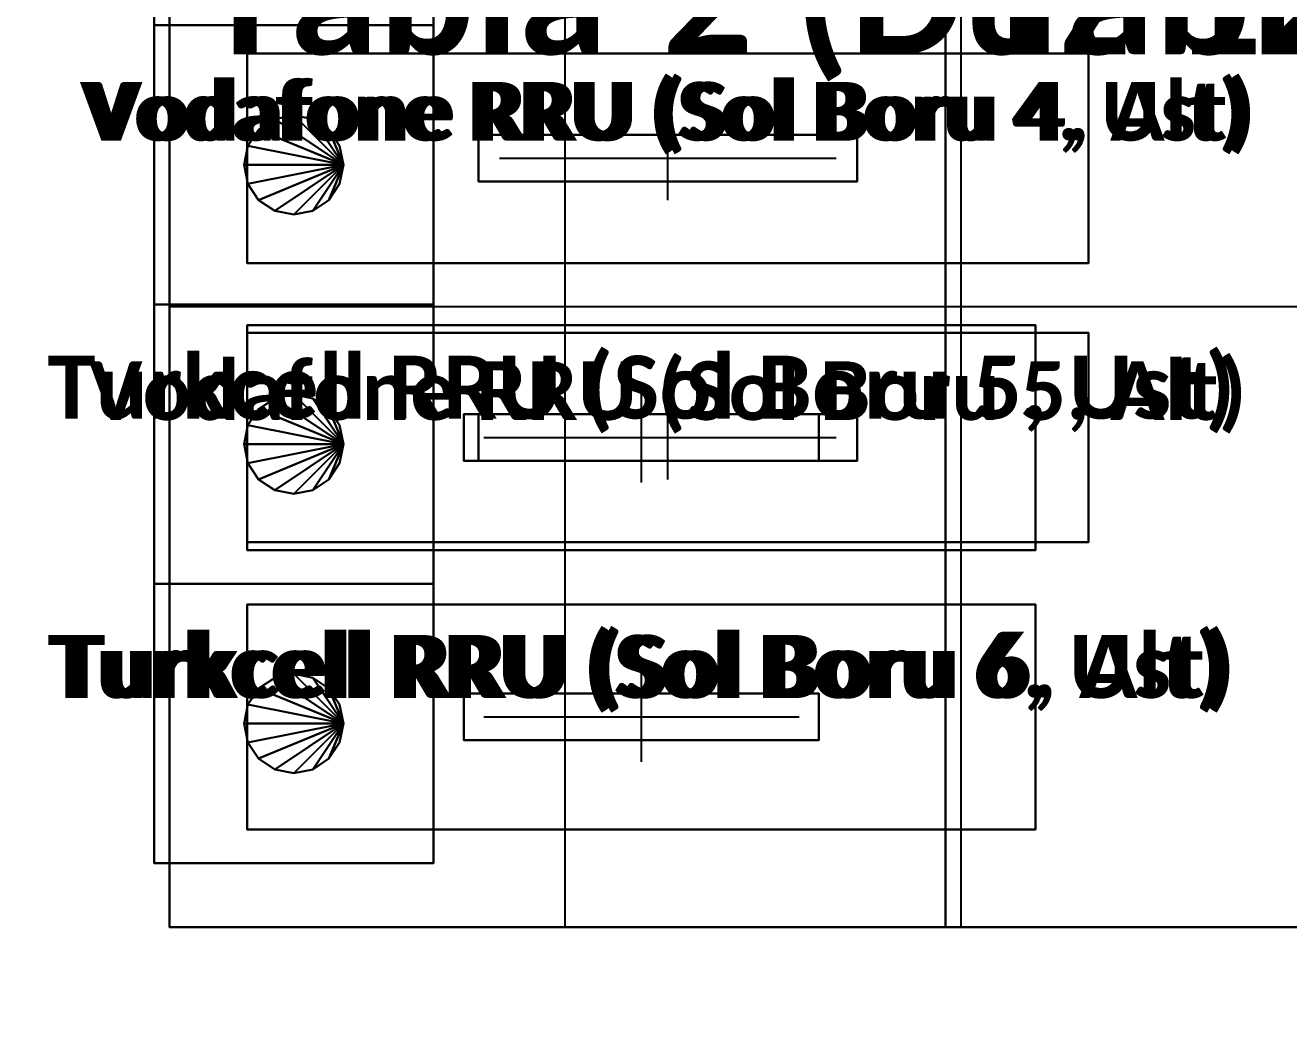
# Model space of a CAD drawing. Header units: millimetres. Extents: x -15000 to 15000, y -45082 to 2000.
# Drawn here: x -2373 to -1559, y 518 to 1160 of the extents above; entities that cross this region are included whole.
import ezdxf
from ezdxf.enums import TextEntityAlignment as Align

# ---------------------------------------------------------------- set-up
doc = ezdxf.new("R2010")
doc.units = ezdxf.units.MM
for name, color, linetype in [('BLOK_OZEL_PLATFORM', 140, 'CONTINUOUS'), ('EKP_TURKCELL_RRU', 5, 'CONTINUOUS'), ('EKP_VODAFONE_RRU', 1, 'CONTINUOUS'), ('MONTAJ_BORULARI', 2, 'CONTINUOUS'), ('ZEMIN_PLATFORM', 8, 'CONTINUOUS')]:
    doc.layers.add(name, color=color, linetype=linetype)
doc.styles.get("Standard").update_dxf_attribs({"font": 'calibrib.ttf'})

msp = doc.modelspace()

# ---------------------------------------------------------------- linework, layer by layer
at = {"layer": 'BLOK_OZEL_PLATFORM'}
for p, q in [((-2280.52, 1778.79, -29), (-2280.52, 578.79, -29)), ((-2280.52, 1778.79, 11), (-2280.52, 578.79, 11)), ((-2025.52, 578.79, 11), (-2025.52, 1778.79, 11)), ((-1780.52, 1778.79, -29), (-1780.52, 578.79, -29)), ((-1780.52, 1778.79, 11), (-1780.52, 578.79, 11)), ((-1770.52, 578.79, 11), (-1770.52, 1778.79, 11)), ((-2280.52, 978.79, 11), (-1260.52, 978.79, 11)), ((-1780.52, 978.79, 11), (-760.52, 978.79, 11)), ((-2280.52, 578.79, -29), (-1260.52, 578.79, -29)), ((-2280.52, 578.79, 11), (-1260.52, 578.79, 11)), ((-2280.52, 578.79, -29), (-2280.52, 578.79, 11)), ((-1780.52, 578.79, -29), (-760.52, 578.79, -29)), ((-1780.52, 578.79, 11), (-760.52, 578.79, 11)), ((-1780.52, 578.79, -29), (-1780.52, 578.79, 11))]:
    msp.add_line(p, q, dxfattribs=at)
for points in [[(-2280.52, 578.79, -29), (-1260.52, 578.79, -29), (-1260.52, 1778.79, -29), (-2280.52, 1778.79, -29)], [(-2280.52, 578.79, 11), (-1260.52, 578.79, 11), (-1260.52, 1778.79, 11), (-2280.52, 1778.79, 11)], [(-2280.52, 578.79, -29), (-2280.52, 1778.79, -29), (-2280.52, 1778.79, 11), (-2280.52, 578.79, 11)], [(-1780.52, 578.79, -29), (-760.52, 578.79, -29), (-760.52, 1778.79, -29), (-1780.52, 1778.79, -29)], [(-1780.52, 578.79, 11), (-760.52, 578.79, 11), (-760.52, 1778.79, 11), (-1780.52, 1778.79, 11)], [(-1780.52, 578.79, -29), (-1780.52, 1778.79, -29), (-1780.52, 1778.79, 11), (-1780.52, 578.79, 11)], [(-2280.52, 578.79, -29), (-1260.52, 578.79, -29), (-1260.52, 578.79, 11), (-2280.52, 578.79, 11)], [(-1780.52, 578.79, -29), (-760.52, 578.79, -29), (-760.52, 578.79, 11), (-1780.52, 578.79, 11)]]:
    msp.add_3dface(points, dxfattribs=at)
at = {"layer": 'EKP_TURKCELL_RRU'}
for p, q in [((-1722.52, 966.79, 1113.5), (-2230.52, 966.79, 1113.5)), ((-2230.52, 966.79, 1113.5), (-2230.52, 821.79, 1113.5)), ((-1722.52, 966.79, 1676.5), (-2230.52, 966.79, 1676.5)), ((-2230.52, 966.79, 1676.5), (-2230.52, 821.79, 1676.5)), ((-2230.52, 966.79, 1113.5), (-2230.52, 966.79, 1676.5)), ((-1722.52, 821.79, 1113.5), (-1722.52, 966.79, 1113.5)), ((-1722.52, 821.79, 1676.5), (-1722.52, 966.79, 1676.5)), ((-1722.52, 966.79, 1113.5), (-1722.52, 966.79, 1676.5)), ((-1976.52, 865.29, 1676.5), (-1976.52, 923.29, 1676.5)), ((-1862.22, 909.29, 1676.5), (-2090.82, 909.29, 1676.5)), ((-2090.82, 909.29, 1676.5), (-2090.82, 879.29, 1676.5)), ((-1862.22, 909.29, 1706.5), (-2090.82, 909.29, 1706.5)), ((-2090.82, 909.29, 1706.5), (-2090.82, 879.29, 1706.5)), ((-2090.82, 909.29, 1676.5), (-2090.82, 909.29, 1706.5)), ((-1862.22, 879.29, 1676.5), (-1862.22, 909.29, 1676.5)), ((-1862.22, 879.29, 1706.5), (-1862.22, 909.29, 1706.5)), ((-1862.22, 909.29, 1676.5), (-1862.22, 909.29, 1706.5)), ((-2078.12, 894.29, 1676.5), (-1874.92, 894.29, 1676.5)), ((-2090.82, 879.29, 1676.5), (-1862.22, 879.29, 1676.5)), ((-2090.82, 879.29, 1706.5), (-1862.22, 879.29, 1706.5)), ((-2090.82, 879.29, 1676.5), (-2090.82, 879.29, 1706.5)), ((-1862.22, 879.29, 1676.5), (-1862.22, 879.29, 1706.5)), ((-2230.52, 821.79, 1113.5), (-1722.52, 821.79, 1113.5)), ((-2230.52, 821.79, 1676.5), (-1722.52, 821.79, 1676.5)), ((-2230.52, 821.79, 1113.5), (-2230.52, 821.79, 1676.5)), ((-1722.52, 821.79, 1113.5), (-1722.52, 821.79, 1676.5)), ((-1722.52, 786.79, 333.5), (-2230.52, 786.79, 333.5)), ((-2230.52, 786.79, 333.5), (-2230.52, 641.79, 333.5)), ((-1722.52, 786.79, 896.5), (-2230.52, 786.79, 896.5)), ((-2230.52, 786.79, 896.5), (-2230.52, 641.79, 896.5)), ((-2230.52, 786.79, 333.5), (-2230.52, 786.79, 896.5)), ((-1722.52, 786.79, 1113.5), (-2230.52, 786.79, 1113.5)), ((-2230.52, 786.79, 1113.5), (-2230.52, 641.79, 1113.5)), ((-1722.52, 786.79, 1676.5), (-2230.52, 786.79, 1676.5)), ((-2230.52, 786.79, 1676.5), (-2230.52, 641.79, 1676.5)), ((-2230.52, 786.79, 1113.5), (-2230.52, 786.79, 1676.5)), ((-1722.52, 641.79, 333.5), (-1722.52, 786.79, 333.5)), ((-1722.52, 641.79, 896.5), (-1722.52, 786.79, 896.5)), ((-1722.52, 786.79, 333.5), (-1722.52, 786.79, 896.5)), ((-1722.52, 641.79, 1113.5), (-1722.52, 786.79, 1113.5)), ((-1722.52, 641.79, 1676.5), (-1722.52, 786.79, 1676.5)), ((-1722.52, 786.79, 1113.5), (-1722.52, 786.79, 1676.5)), ((-1976.52, 685.29, 896.5), (-1976.52, 743.29, 896.5)), ((-1976.52, 685.29, 1676.5), (-1976.52, 743.29, 1676.5)), ((-1862.22, 729.29, 896.5), (-2090.82, 729.29, 896.5)), ((-2090.82, 729.29, 896.5), (-2090.82, 699.29, 896.5)), ((-1862.22, 729.29, 926.5), (-2090.82, 729.29, 926.5)), ((-2090.82, 729.29, 926.5), (-2090.82, 699.29, 926.5)), ((-2090.82, 729.29, 896.5), (-2090.82, 729.29, 926.5)), ((-1862.22, 729.29, 1676.5), (-2090.82, 729.29, 1676.5)), ((-2090.82, 729.29, 1676.5), (-2090.82, 699.29, 1676.5)), ((-1862.22, 729.29, 1706.5), (-2090.82, 729.29, 1706.5)), ((-2090.82, 729.29, 1706.5), (-2090.82, 699.29, 1706.5)), ((-2090.82, 729.29, 1676.5), (-2090.82, 729.29, 1706.5)), ((-1862.22, 699.29, 896.5), (-1862.22, 729.29, 896.5)), ((-1862.22, 699.29, 926.5), (-1862.22, 729.29, 926.5)), ((-1862.22, 729.29, 896.5), (-1862.22, 729.29, 926.5)), ((-1862.22, 699.29, 1676.5), (-1862.22, 729.29, 1676.5)), ((-1862.22, 699.29, 1706.5), (-1862.22, 729.29, 1706.5)), ((-1862.22, 729.29, 1676.5), (-1862.22, 729.29, 1706.5)), ((-2078.12, 714.29, 896.5), (-1874.92, 714.29, 896.5)), ((-2078.12, 714.29, 1676.5), (-1874.92, 714.29, 1676.5)), ((-2090.82, 699.29, 896.5), (-1862.22, 699.29, 896.5)), ((-2090.82, 699.29, 926.5), (-1862.22, 699.29, 926.5)), ((-2090.82, 699.29, 896.5), (-2090.82, 699.29, 926.5)), ((-2090.82, 699.29, 1676.5), (-1862.22, 699.29, 1676.5)), ((-2090.82, 699.29, 1706.5), (-1862.22, 699.29, 1706.5)), ((-2090.82, 699.29, 1676.5), (-2090.82, 699.29, 1706.5)), ((-1862.22, 699.29, 896.5), (-1862.22, 699.29, 926.5)), ((-1862.22, 699.29, 1676.5), (-1862.22, 699.29, 1706.5)), ((-2230.52, 641.79, 333.5), (-1722.52, 641.79, 333.5)), ((-2230.52, 641.79, 896.5), (-1722.52, 641.79, 896.5)), ((-2230.52, 641.79, 333.5), (-2230.52, 641.79, 896.5)), ((-2230.52, 641.79, 1113.5), (-1722.52, 641.79, 1113.5)), ((-2230.52, 641.79, 1676.5), (-1722.52, 641.79, 1676.5)), ((-2230.52, 641.79, 1113.5), (-2230.52, 641.79, 1676.5)), ((-1722.52, 641.79, 333.5), (-1722.52, 641.79, 896.5)), ((-1722.52, 641.79, 1113.5), (-1722.52, 641.79, 1676.5))]:
    msp.add_line(p, q, dxfattribs=at)
for points in [[(-2230.52, 821.79, 1113.5), (-1722.52, 821.79, 1113.5), (-1722.52, 966.79, 1113.5), (-2230.52, 966.79, 1113.5)], [(-2230.52, 821.79, 1676.5), (-1722.52, 821.79, 1676.5), (-1722.52, 966.79, 1676.5), (-2230.52, 966.79, 1676.5)], [(-2230.52, 966.79, 1113.5), (-1722.52, 966.79, 1113.5), (-1722.52, 966.79, 1676.5), (-2230.52, 966.79, 1676.5)], [(-2230.52, 821.79, 1113.5), (-2230.52, 966.79, 1113.5), (-2230.52, 966.79, 1676.5), (-2230.52, 821.79, 1676.5)], [(-1722.52, 821.79, 1113.5), (-1722.52, 966.79, 1113.5), (-1722.52, 966.79, 1676.5), (-1722.52, 821.79, 1676.5)], [(-2090.82, 879.29, 1676.5), (-1862.22, 879.29, 1676.5), (-1862.22, 909.29, 1676.5), (-2090.82, 909.29, 1676.5)], [(-2090.82, 879.29, 1706.5), (-1862.22, 879.29, 1706.5), (-1862.22, 909.29, 1706.5), (-2090.82, 909.29, 1706.5)], [(-2090.82, 909.29, 1676.5), (-1862.22, 909.29, 1676.5), (-1862.22, 909.29, 1706.5), (-2090.82, 909.29, 1706.5)], [(-2090.82, 879.29, 1676.5), (-2090.82, 909.29, 1676.5), (-2090.82, 909.29, 1706.5), (-2090.82, 879.29, 1706.5)], [(-1862.22, 879.29, 1676.5), (-1862.22, 909.29, 1676.5), (-1862.22, 909.29, 1706.5), (-1862.22, 879.29, 1706.5)], [(-2090.82, 879.29, 1676.5), (-1862.22, 879.29, 1676.5), (-1862.22, 879.29, 1706.5), (-2090.82, 879.29, 1706.5)], [(-2230.52, 821.79, 1113.5), (-1722.52, 821.79, 1113.5), (-1722.52, 821.79, 1676.5), (-2230.52, 821.79, 1676.5)], [(-2230.52, 641.79, 333.5), (-1722.52, 641.79, 333.5), (-1722.52, 786.79, 333.5), (-2230.52, 786.79, 333.5)], [(-2230.52, 641.79, 896.5), (-1722.52, 641.79, 896.5), (-1722.52, 786.79, 896.5), (-2230.52, 786.79, 896.5)], [(-2230.52, 786.79, 333.5), (-1722.52, 786.79, 333.5), (-1722.52, 786.79, 896.5), (-2230.52, 786.79, 896.5)], [(-2230.52, 641.79, 333.5), (-2230.52, 786.79, 333.5), (-2230.52, 786.79, 896.5), (-2230.52, 641.79, 896.5)], [(-2230.52, 641.79, 1113.5), (-1722.52, 641.79, 1113.5), (-1722.52, 786.79, 1113.5), (-2230.52, 786.79, 1113.5)], [(-2230.52, 641.79, 1676.5), (-1722.52, 641.79, 1676.5), (-1722.52, 786.79, 1676.5), (-2230.52, 786.79, 1676.5)], [(-2230.52, 786.79, 1113.5), (-1722.52, 786.79, 1113.5), (-1722.52, 786.79, 1676.5), (-2230.52, 786.79, 1676.5)], [(-2230.52, 641.79, 1113.5), (-2230.52, 786.79, 1113.5), (-2230.52, 786.79, 1676.5), (-2230.52, 641.79, 1676.5)], [(-1722.52, 641.79, 333.5), (-1722.52, 786.79, 333.5), (-1722.52, 786.79, 896.5), (-1722.52, 641.79, 896.5)], [(-1722.52, 641.79, 1113.5), (-1722.52, 786.79, 1113.5), (-1722.52, 786.79, 1676.5), (-1722.52, 641.79, 1676.5)], [(-2090.82, 699.29, 896.5), (-1862.22, 699.29, 896.5), (-1862.22, 729.29, 896.5), (-2090.82, 729.29, 896.5)], [(-2090.82, 699.29, 926.5), (-1862.22, 699.29, 926.5), (-1862.22, 729.29, 926.5), (-2090.82, 729.29, 926.5)], [(-2090.82, 729.29, 896.5), (-1862.22, 729.29, 896.5), (-1862.22, 729.29, 926.5), (-2090.82, 729.29, 926.5)], [(-2090.82, 699.29, 896.5), (-2090.82, 729.29, 896.5), (-2090.82, 729.29, 926.5), (-2090.82, 699.29, 926.5)], [(-2090.82, 699.29, 1676.5), (-1862.22, 699.29, 1676.5), (-1862.22, 729.29, 1676.5), (-2090.82, 729.29, 1676.5)], [(-2090.82, 699.29, 1706.5), (-1862.22, 699.29, 1706.5), (-1862.22, 729.29, 1706.5), (-2090.82, 729.29, 1706.5)], [(-2090.82, 729.29, 1676.5), (-1862.22, 729.29, 1676.5), (-1862.22, 729.29, 1706.5), (-2090.82, 729.29, 1706.5)], [(-2090.82, 699.29, 1676.5), (-2090.82, 729.29, 1676.5), (-2090.82, 729.29, 1706.5), (-2090.82, 699.29, 1706.5)], [(-1862.22, 699.29, 896.5), (-1862.22, 729.29, 896.5), (-1862.22, 729.29, 926.5), (-1862.22, 699.29, 926.5)], [(-1862.22, 699.29, 1676.5), (-1862.22, 729.29, 1676.5), (-1862.22, 729.29, 1706.5), (-1862.22, 699.29, 1706.5)], [(-2090.82, 699.29, 896.5), (-1862.22, 699.29, 896.5), (-1862.22, 699.29, 926.5), (-2090.82, 699.29, 926.5)], [(-2090.82, 699.29, 1676.5), (-1862.22, 699.29, 1676.5), (-1862.22, 699.29, 1706.5), (-2090.82, 699.29, 1706.5)], [(-2230.52, 641.79, 333.5), (-1722.52, 641.79, 333.5), (-1722.52, 641.79, 896.5), (-2230.52, 641.79, 896.5)], [(-2230.52, 641.79, 1113.5), (-1722.52, 641.79, 1113.5), (-1722.52, 641.79, 1676.5), (-2230.52, 641.79, 1676.5)]]:
    msp.add_3dface(points, dxfattribs=at)
at = {"layer": 'EKP_VODAFONE_RRU'}
for p, q in [((-1688.52, 1141.79, 360), (-2230.52, 1141.79, 360)), ((-2230.52, 1141.79, 360), (-2230.52, 1006.79, 360)), ((-1688.52, 1141.79, 870), (-2230.52, 1141.79, 870)), ((-2230.52, 1141.79, 870), (-2230.52, 1006.79, 870)), ((-2230.52, 1141.79, 360), (-2230.52, 1141.79, 870)), ((-1688.52, 1141.79, 1140), (-2230.52, 1141.79, 1140)), ((-2230.52, 1141.79, 1140), (-2230.52, 1006.79, 1140)), ((-1688.52, 1141.79, 1650), (-2230.52, 1141.79, 1650)), ((-2230.52, 1141.79, 1650), (-2230.52, 1006.79, 1650)), ((-2230.52, 1141.79, 1140), (-2230.52, 1141.79, 1650)), ((-1688.52, 1006.79, 360), (-1688.52, 1141.79, 360)), ((-1688.52, 1006.79, 870), (-1688.52, 1141.79, 870)), ((-1688.52, 1141.79, 360), (-1688.52, 1141.79, 870)), ((-1688.52, 1006.79, 1140), (-1688.52, 1141.79, 1140)), ((-1688.52, 1006.79, 1650), (-1688.52, 1141.79, 1650)), ((-1688.52, 1141.79, 1140), (-1688.52, 1141.79, 1650)), ((-1959.52, 1047.29, 870), (-1959.52, 1101.29, 870)), ((-1959.52, 1047.29, 1650), (-1959.52, 1101.29, 1650)), ((-1837.57, 1089.29, 870), (-2081.47, 1089.29, 870)), ((-2081.47, 1089.29, 870), (-2081.47, 1059.29, 870)), ((-1837.57, 1089.29, 900), (-2081.47, 1089.29, 900)), ((-2081.47, 1089.29, 900), (-2081.47, 1059.29, 900)), ((-2081.47, 1089.29, 870), (-2081.47, 1089.29, 900)), ((-1837.57, 1089.29, 1650), (-2081.47, 1089.29, 1650)), ((-2081.47, 1089.29, 1650), (-2081.47, 1059.29, 1650)), ((-1837.57, 1089.29, 1680), (-2081.47, 1089.29, 1680)), ((-2081.47, 1089.29, 1680), (-2081.47, 1059.29, 1680)), ((-2081.47, 1089.29, 1650), (-2081.47, 1089.29, 1680)), ((-1837.57, 1059.29, 870), (-1837.57, 1089.29, 870)), ((-1837.57, 1059.29, 900), (-1837.57, 1089.29, 900)), ((-1837.57, 1089.29, 870), (-1837.57, 1089.29, 900)), ((-1837.57, 1059.29, 1650), (-1837.57, 1089.29, 1650)), ((-1837.57, 1059.29, 1680), (-1837.57, 1089.29, 1680)), ((-1837.57, 1089.29, 1650), (-1837.57, 1089.29, 1680)), ((-2067.92, 1074.29, 870), (-1851.12, 1074.29, 870)), ((-2067.92, 1074.29, 1650), (-1851.12, 1074.29, 1650)), ((-2081.47, 1059.29, 870), (-1837.57, 1059.29, 870)), ((-2081.47, 1059.29, 900), (-1837.57, 1059.29, 900)), ((-2081.47, 1059.29, 870), (-2081.47, 1059.29, 900)), ((-2081.47, 1059.29, 1650), (-1837.57, 1059.29, 1650)), ((-2081.47, 1059.29, 1680), (-1837.57, 1059.29, 1680)), ((-2081.47, 1059.29, 1650), (-2081.47, 1059.29, 1680)), ((-1837.57, 1059.29, 870), (-1837.57, 1059.29, 900)), ((-1837.57, 1059.29, 1650), (-1837.57, 1059.29, 1680)), ((-2230.52, 1006.79, 360), (-1688.52, 1006.79, 360)), ((-2230.52, 1006.79, 870), (-1688.52, 1006.79, 870)), ((-2230.52, 1006.79, 360), (-2230.52, 1006.79, 870)), ((-2230.52, 1006.79, 1140), (-1688.52, 1006.79, 1140)), ((-2230.52, 1006.79, 1650), (-1688.52, 1006.79, 1650)), ((-2230.52, 1006.79, 1140), (-2230.52, 1006.79, 1650)), ((-1688.52, 1006.79, 360), (-1688.52, 1006.79, 870)), ((-1688.52, 1006.79, 1140), (-1688.52, 1006.79, 1650)), ((-1688.52, 961.79, 360), (-2230.52, 961.79, 360)), ((-2230.52, 961.79, 360), (-2230.52, 826.79, 360)), ((-1688.52, 961.79, 870), (-2230.52, 961.79, 870)), ((-2230.52, 961.79, 870), (-2230.52, 826.79, 870)), ((-2230.52, 961.79, 360), (-2230.52, 961.79, 870)), ((-1688.52, 826.79, 360), (-1688.52, 961.79, 360)), ((-1688.52, 826.79, 870), (-1688.52, 961.79, 870)), ((-1688.52, 961.79, 360), (-1688.52, 961.79, 870)), ((-1959.52, 867.29, 870), (-1959.52, 921.29, 870)), ((-1837.57, 909.29, 870), (-2081.47, 909.29, 870)), ((-2081.47, 909.29, 870), (-2081.47, 879.29, 870)), ((-1837.57, 909.29, 900), (-2081.47, 909.29, 900)), ((-2081.47, 909.29, 900), (-2081.47, 879.29, 900)), ((-2081.47, 909.29, 870), (-2081.47, 909.29, 900)), ((-1837.57, 879.29, 870), (-1837.57, 909.29, 870)), ((-1837.57, 879.29, 900), (-1837.57, 909.29, 900)), ((-1837.57, 909.29, 870), (-1837.57, 909.29, 900)), ((-2067.92, 894.29, 870), (-1851.12, 894.29, 870)), ((-2081.47, 879.29, 870), (-1837.57, 879.29, 870)), ((-2081.47, 879.29, 900), (-1837.57, 879.29, 900)), ((-2081.47, 879.29, 870), (-2081.47, 879.29, 900)), ((-1837.57, 879.29, 870), (-1837.57, 879.29, 900)), ((-2230.52, 826.79, 360), (-1688.52, 826.79, 360)), ((-2230.52, 826.79, 870), (-1688.52, 826.79, 870)), ((-2230.52, 826.79, 360), (-2230.52, 826.79, 870)), ((-1688.52, 826.79, 360), (-1688.52, 826.79, 870))]:
    msp.add_line(p, q, dxfattribs=at)
for points in [[(-2230.52, 1006.79, 360), (-1688.52, 1006.79, 360), (-1688.52, 1141.79, 360), (-2230.52, 1141.79, 360)], [(-2230.52, 1006.79, 870), (-1688.52, 1006.79, 870), (-1688.52, 1141.79, 870), (-2230.52, 1141.79, 870)], [(-2230.52, 1141.79, 360), (-1688.52, 1141.79, 360), (-1688.52, 1141.79, 870), (-2230.52, 1141.79, 870)], [(-2230.52, 1006.79, 360), (-2230.52, 1141.79, 360), (-2230.52, 1141.79, 870), (-2230.52, 1006.79, 870)], [(-2230.52, 1006.79, 1140), (-1688.52, 1006.79, 1140), (-1688.52, 1141.79, 1140), (-2230.52, 1141.79, 1140)], [(-2230.52, 1006.79, 1650), (-1688.52, 1006.79, 1650), (-1688.52, 1141.79, 1650), (-2230.52, 1141.79, 1650)], [(-2230.52, 1141.79, 1140), (-1688.52, 1141.79, 1140), (-1688.52, 1141.79, 1650), (-2230.52, 1141.79, 1650)], [(-2230.52, 1006.79, 1140), (-2230.52, 1141.79, 1140), (-2230.52, 1141.79, 1650), (-2230.52, 1006.79, 1650)], [(-1688.52, 1006.79, 360), (-1688.52, 1141.79, 360), (-1688.52, 1141.79, 870), (-1688.52, 1006.79, 870)], [(-1688.52, 1006.79, 1140), (-1688.52, 1141.79, 1140), (-1688.52, 1141.79, 1650), (-1688.52, 1006.79, 1650)], [(-2081.47, 1059.29, 870), (-1837.57, 1059.29, 870), (-1837.57, 1089.29, 870), (-2081.47, 1089.29, 870)], [(-2081.47, 1059.29, 900), (-1837.57, 1059.29, 900), (-1837.57, 1089.29, 900), (-2081.47, 1089.29, 900)], [(-2081.47, 1089.29, 870), (-1837.57, 1089.29, 870), (-1837.57, 1089.29, 900), (-2081.47, 1089.29, 900)], [(-2081.47, 1059.29, 870), (-2081.47, 1089.29, 870), (-2081.47, 1089.29, 900), (-2081.47, 1059.29, 900)], [(-2081.47, 1059.29, 1650), (-1837.57, 1059.29, 1650), (-1837.57, 1089.29, 1650), (-2081.47, 1089.29, 1650)], [(-2081.47, 1059.29, 1680), (-1837.57, 1059.29, 1680), (-1837.57, 1089.29, 1680), (-2081.47, 1089.29, 1680)], [(-2081.47, 1089.29, 1650), (-1837.57, 1089.29, 1650), (-1837.57, 1089.29, 1680), (-2081.47, 1089.29, 1680)], [(-2081.47, 1059.29, 1650), (-2081.47, 1089.29, 1650), (-2081.47, 1089.29, 1680), (-2081.47, 1059.29, 1680)], [(-1837.57, 1059.29, 870), (-1837.57, 1089.29, 870), (-1837.57, 1089.29, 900), (-1837.57, 1059.29, 900)], [(-1837.57, 1059.29, 1650), (-1837.57, 1089.29, 1650), (-1837.57, 1089.29, 1680), (-1837.57, 1059.29, 1680)], [(-2081.47, 1059.29, 870), (-1837.57, 1059.29, 870), (-1837.57, 1059.29, 900), (-2081.47, 1059.29, 900)], [(-2081.47, 1059.29, 1650), (-1837.57, 1059.29, 1650), (-1837.57, 1059.29, 1680), (-2081.47, 1059.29, 1680)], [(-2230.52, 1006.79, 360), (-1688.52, 1006.79, 360), (-1688.52, 1006.79, 870), (-2230.52, 1006.79, 870)], [(-2230.52, 1006.79, 1140), (-1688.52, 1006.79, 1140), (-1688.52, 1006.79, 1650), (-2230.52, 1006.79, 1650)], [(-2230.52, 826.79, 360), (-1688.52, 826.79, 360), (-1688.52, 961.79, 360), (-2230.52, 961.79, 360)], [(-2230.52, 826.79, 870), (-1688.52, 826.79, 870), (-1688.52, 961.79, 870), (-2230.52, 961.79, 870)], [(-2230.52, 961.79, 360), (-1688.52, 961.79, 360), (-1688.52, 961.79, 870), (-2230.52, 961.79, 870)], [(-2230.52, 826.79, 360), (-2230.52, 961.79, 360), (-2230.52, 961.79, 870), (-2230.52, 826.79, 870)], [(-1688.52, 826.79, 360), (-1688.52, 961.79, 360), (-1688.52, 961.79, 870), (-1688.52, 826.79, 870)], [(-2081.47, 879.29, 870), (-1837.57, 879.29, 870), (-1837.57, 909.29, 870), (-2081.47, 909.29, 870)], [(-2081.47, 879.29, 900), (-1837.57, 879.29, 900), (-1837.57, 909.29, 900), (-2081.47, 909.29, 900)], [(-2081.47, 909.29, 870), (-1837.57, 909.29, 870), (-1837.57, 909.29, 900), (-2081.47, 909.29, 900)], [(-2081.47, 879.29, 870), (-2081.47, 909.29, 870), (-2081.47, 909.29, 900), (-2081.47, 879.29, 900)], [(-1837.57, 879.29, 870), (-1837.57, 909.29, 870), (-1837.57, 909.29, 900), (-1837.57, 879.29, 900)], [(-2081.47, 879.29, 870), (-1837.57, 879.29, 870), (-1837.57, 879.29, 900), (-2081.47, 879.29, 900)], [(-2230.52, 826.79, 360), (-1688.52, 826.79, 360), (-1688.52, 826.79, 870), (-2230.52, 826.79, 870)]]:
    msp.add_3dface(points, dxfattribs=at)
at = {"layer": 'MONTAJ_BORULARI'}
for p, q in [((-2290.5, 1340), (-2290.5, 1160)), ((-2290.5, 1340, 15), (-2290.5, 1160, 15)), ((-2110.5, 1160), (-2110.5, 1340)), ((-2110.5, 1160, 15), (-2110.5, 1340, 15)), ((-2290.5, 1160), (-2110.5, 1160)), ((-2290.5, 1160, 15), (-2110.5, 1160, 15)), ((-2290.5, 1160), (-2290.5, 1160, 15)), ((-2110.5, 1160), (-2290.5, 1160)), ((-2290.5, 1160), (-2290.5, 980)), ((-2110.5, 1160, 15), (-2290.5, 1160, 15)), ((-2290.5, 1160, 15), (-2290.5, 980, 15)), ((-2290.5, 1160), (-2290.5, 1160, 15)), ((-2110.5, 1160), (-2110.5, 1160, 15)), ((-2110.5, 980), (-2110.5, 1160)), ((-2110.5, 980, 15), (-2110.5, 1160, 15)), ((-2110.5, 1160), (-2110.5, 1160, 15)), ((-2212.75, 1099.56), (-2223.13, 1092.63)), ((-2212.75, 1099.56, 1700), (-2223.13, 1092.63, 1700)), ((-2200.5, 1102), (-2212.75, 1099.56)), ((-2200.5, 1102, 1700), (-2212.75, 1099.56, 1700)), ((-2188.25, 1099.56), (-2200.5, 1102)), ((-2188.25, 1099.56, 1700), (-2200.5, 1102, 1700)), ((-2200.5, 1102), (-2200.5, 1102, 1700)), ((-2177.87, 1092.63), (-2188.25, 1099.56)), ((-2177.87, 1092.63, 1700), (-2188.25, 1099.56, 1700)), ((-2223.13, 1092.63), (-2230.06, 1082.25)), ((-2223.13, 1092.63, 1700), (-2230.06, 1082.25, 1700)), ((-2170.94, 1082.25), (-2177.87, 1092.63)), ((-2170.94, 1082.25, 1700), (-2177.87, 1092.63, 1700)), ((-2230.06, 1082.25), (-2232.5, 1070)), ((-2230.06, 1082.25, 1700), (-2232.5, 1070, 1700)), ((-2168.5, 1070), (-2170.94, 1082.25)), ((-2168.5, 1070, 1700), (-2170.94, 1082.25, 1700)), ((-2232.5, 1070), (-2230.06, 1057.75)), ((-2232.5, 1070, 1700), (-2230.06, 1057.75, 1700)), ((-2232.5, 1070), (-2232.5, 1070, 1700)), ((-2170.94, 1057.75), (-2168.5, 1070)), ((-2170.94, 1057.75, 1700), (-2168.5, 1070, 1700)), ((-2168.5, 1070), (-2168.5, 1070, 1700)), ((-2230.06, 1057.75), (-2223.13, 1047.37)), ((-2230.06, 1057.75, 1700), (-2223.13, 1047.37, 1700)), ((-2177.87, 1047.37), (-2170.94, 1057.75)), ((-2177.87, 1047.37, 1700), (-2170.94, 1057.75, 1700)), ((-2223.13, 1047.37), (-2212.75, 1040.44)), ((-2223.13, 1047.37, 1700), (-2212.75, 1040.44, 1700)), ((-2188.25, 1040.44), (-2177.87, 1047.37)), ((-2188.25, 1040.44, 1700), (-2177.87, 1047.37, 1700)), ((-2212.75, 1040.44), (-2200.5, 1038)), ((-2212.75, 1040.44, 1700), (-2200.5, 1038, 1700)), ((-2200.5, 1038), (-2188.25, 1040.44)), ((-2200.5, 1038, 1700), (-2188.25, 1040.44, 1700)), ((-2200.5, 1038), (-2200.5, 1038, 1700)), ((-2290.5, 980), (-2110.5, 980)), ((-2290.5, 980, 15), (-2110.5, 980, 15)), ((-2290.5, 980), (-2290.5, 980, 15)), ((-2110.5, 980), (-2290.5, 980)), ((-2290.5, 980), (-2290.5, 800)), ((-2110.5, 980, 15), (-2290.5, 980, 15)), ((-2290.5, 980, 15), (-2290.5, 800, 15)), ((-2290.5, 980), (-2290.5, 980, 15)), ((-2110.5, 980), (-2110.5, 980, 15)), ((-2110.5, 800), (-2110.5, 980)), ((-2110.5, 800, 15), (-2110.5, 980, 15)), ((-2110.5, 980), (-2110.5, 980, 15)), ((-2200.5, 922), (-2212.75, 919.56)), ((-2200.5, 922, 1700), (-2212.75, 919.56, 1700)), ((-2188.25, 919.56), (-2200.5, 922)), ((-2188.25, 919.56, 1700), (-2200.5, 922, 1700)), ((-2200.5, 922), (-2200.5, 922, 1700)), ((-2223.13, 912.63), (-2230.06, 902.25)), ((-2223.13, 912.63, 1700), (-2230.06, 902.25, 1700)), ((-2212.75, 919.56), (-2223.13, 912.63)), ((-2212.75, 919.56, 1700), (-2223.13, 912.63, 1700)), ((-2177.87, 912.63), (-2188.25, 919.56)), ((-2177.87, 912.63, 1700), (-2188.25, 919.56, 1700)), ((-2170.94, 902.25), (-2177.87, 912.63)), ((-2170.94, 902.25, 1700), (-2177.87, 912.63, 1700)), ((-2230.06, 902.25), (-2232.5, 890)), ((-2230.06, 902.25, 1700), (-2232.5, 890, 1700)), ((-2168.5, 890), (-2170.94, 902.25)), ((-2168.5, 890, 1700), (-2170.94, 902.25, 1700)), ((-2232.5, 890), (-2230.06, 877.75)), ((-2232.5, 890, 1700), (-2230.06, 877.75, 1700)), ((-2232.5, 890), (-2232.5, 890, 1700)), ((-2170.94, 877.75), (-2168.5, 890)), ((-2170.94, 877.75, 1700), (-2168.5, 890, 1700)), ((-2168.5, 890), (-2168.5, 890, 1700)), ((-2230.06, 877.75), (-2223.13, 867.37)), ((-2230.06, 877.75, 1700), (-2223.13, 867.37, 1700)), ((-2177.87, 867.37), (-2170.94, 877.75)), ((-2177.87, 867.37, 1700), (-2170.94, 877.75, 1700)), ((-2223.13, 867.37), (-2212.75, 860.44)), ((-2223.13, 867.37, 1700), (-2212.75, 860.44, 1700)), ((-2188.25, 860.44), (-2177.87, 867.37)), ((-2188.25, 860.44, 1700), (-2177.87, 867.37, 1700)), ((-2212.75, 860.44), (-2200.5, 858)), ((-2212.75, 860.44, 1700), (-2200.5, 858, 1700)), ((-2200.5, 858), (-2188.25, 860.44)), ((-2200.5, 858, 1700), (-2188.25, 860.44, 1700)), ((-2200.5, 858), (-2200.5, 858, 1700)), ((-2290.5, 800), (-2110.5, 800)), ((-2290.5, 800, 15), (-2110.5, 800, 15)), ((-2290.5, 800), (-2290.5, 800, 15)), ((-2110.5, 800), (-2290.5, 800)), ((-2290.5, 800), (-2290.5, 620)), ((-2110.5, 800, 15), (-2290.5, 800, 15)), ((-2290.5, 800, 15), (-2290.5, 620, 15)), ((-2290.5, 800), (-2290.5, 800, 15)), ((-2110.5, 800), (-2110.5, 800, 15)), ((-2110.5, 620), (-2110.5, 800)), ((-2110.5, 620, 15), (-2110.5, 800, 15)), ((-2110.5, 800), (-2110.5, 800, 15)), ((-2200.5, 742), (-2212.75, 739.56)), ((-2200.5, 742, 1700), (-2212.75, 739.56, 1700)), ((-2188.25, 739.56), (-2200.5, 742)), ((-2188.25, 739.56, 1700), (-2200.5, 742, 1700)), ((-2200.5, 742), (-2200.5, 742, 1700)), ((-2223.13, 732.63), (-2230.06, 722.25)), ((-2223.13, 732.63, 1700), (-2230.06, 722.25, 1700)), ((-2212.75, 739.56), (-2223.13, 732.63)), ((-2212.75, 739.56, 1700), (-2223.13, 732.63, 1700)), ((-2177.87, 732.63), (-2188.25, 739.56)), ((-2177.87, 732.63, 1700), (-2188.25, 739.56, 1700)), ((-2170.94, 722.25), (-2177.87, 732.63)), ((-2170.94, 722.25, 1700), (-2177.87, 732.63, 1700)), ((-2230.06, 722.25), (-2232.5, 710)), ((-2230.06, 722.25, 1700), (-2232.5, 710, 1700)), ((-2168.5, 710), (-2170.94, 722.25)), ((-2168.5, 710, 1700), (-2170.94, 722.25, 1700)), ((-2232.5, 710), (-2230.06, 697.75)), ((-2232.5, 710, 1700), (-2230.06, 697.75, 1700)), ((-2232.5, 710), (-2232.5, 710, 1700)), ((-2170.94, 697.75), (-2168.5, 710)), ((-2170.94, 697.75, 1700), (-2168.5, 710, 1700)), ((-2168.5, 710), (-2168.5, 710, 1700)), ((-2230.06, 697.75), (-2223.13, 687.37)), ((-2230.06, 697.75, 1700), (-2223.13, 687.37, 1700)), ((-2177.87, 687.37), (-2170.94, 697.75)), ((-2177.87, 687.37, 1700), (-2170.94, 697.75, 1700)), ((-2223.13, 687.37), (-2212.75, 680.44)), ((-2223.13, 687.37, 1700), (-2212.75, 680.44, 1700)), ((-2188.25, 680.44), (-2177.87, 687.37)), ((-2188.25, 680.44, 1700), (-2177.87, 687.37, 1700)), ((-2212.75, 680.44), (-2200.5, 678)), ((-2212.75, 680.44, 1700), (-2200.5, 678, 1700)), ((-2200.5, 678), (-2188.25, 680.44)), ((-2200.5, 678, 1700), (-2188.25, 680.44, 1700)), ((-2200.5, 678), (-2200.5, 678, 1700)), ((-2290.5, 620), (-2110.5, 620)), ((-2290.5, 620, 15), (-2110.5, 620, 15)), ((-2290.5, 620), (-2290.5, 620, 15)), ((-2110.5, 620), (-2110.5, 620, 15))]:
    msp.add_line(p, q, dxfattribs=at)
for points in [[(-2290.5, 1160), (-2110.5, 1160), (-2110.5, 1340), (-2290.5, 1340)], [(-2290.5, 1160, 15), (-2110.5, 1160, 15), (-2110.5, 1340, 15), (-2290.5, 1340, 15)], [(-2290.5, 1160), (-2290.5, 1340), (-2290.5, 1340, 15), (-2290.5, 1160, 15)], [(-2110.5, 1160), (-2110.5, 1340), (-2110.5, 1340, 15), (-2110.5, 1160, 15)], [(-2290.5, 1160), (-2110.5, 1160), (-2110.5, 1160, 15), (-2290.5, 1160, 15)], [(-2290.5, 980), (-2110.5, 980), (-2110.5, 1160), (-2290.5, 1160)], [(-2290.5, 980, 15), (-2110.5, 980, 15), (-2110.5, 1160, 15), (-2290.5, 1160, 15)], [(-2290.5, 1160), (-2110.5, 1160), (-2110.5, 1160, 15), (-2290.5, 1160, 15)], [(-2290.5, 980), (-2290.5, 1160), (-2290.5, 1160, 15), (-2290.5, 980, 15)], [(-2110.5, 980), (-2110.5, 1160), (-2110.5, 1160, 15), (-2110.5, 980, 15)], [(-2212.75, 1099.56), (-2223.13, 1092.63), (-2223.13, 1092.63, 1700), (-2212.75, 1099.56, 1700)], [(-2168.5, 1070), (-2212.75, 1099.56), (-2223.13, 1092.63)], [(-2168.5, 1070, 1700), (-2212.75, 1099.56, 1700), (-2223.13, 1092.63, 1700)], [(-2200.5, 1102), (-2212.75, 1099.56), (-2212.75, 1099.56, 1700), (-2200.5, 1102, 1700)], [(-2168.5, 1070), (-2200.5, 1102), (-2212.75, 1099.56)], [(-2168.5, 1070, 1700), (-2200.5, 1102, 1700), (-2212.75, 1099.56, 1700)], [(-2188.25, 1099.56), (-2200.5, 1102), (-2200.5, 1102, 1700), (-2188.25, 1099.56, 1700)], [(-2168.5, 1070), (-2188.25, 1099.56), (-2200.5, 1102)], [(-2168.5, 1070, 1700), (-2188.25, 1099.56, 1700), (-2200.5, 1102, 1700)], [(-2177.87, 1092.63), (-2188.25, 1099.56), (-2188.25, 1099.56, 1700), (-2177.87, 1092.63, 1700)], [(-2168.5, 1070), (-2177.87, 1092.63), (-2188.25, 1099.56)], [(-2168.5, 1070, 1700), (-2177.87, 1092.63, 1700), (-2188.25, 1099.56, 1700)], [(-2223.13, 1092.63), (-2230.06, 1082.25), (-2230.06, 1082.25, 1700), (-2223.13, 1092.63, 1700)], [(-2168.5, 1070), (-2223.13, 1092.63), (-2230.06, 1082.25)], [(-2168.5, 1070, 1700), (-2223.13, 1092.63, 1700), (-2230.06, 1082.25, 1700)], [(-2170.94, 1082.25), (-2177.87, 1092.63), (-2177.87, 1092.63, 1700), (-2170.94, 1082.25, 1700)], [(-2168.5, 1070), (-2170.94, 1082.25), (-2177.87, 1092.63)], [(-2168.5, 1070, 1700), (-2170.94, 1082.25, 1700), (-2177.87, 1092.63, 1700)], [(-2230.06, 1082.25), (-2232.5, 1070), (-2232.5, 1070, 1700), (-2230.06, 1082.25, 1700)], [(-2168.5, 1070), (-2230.06, 1082.25), (-2232.5, 1070)], [(-2168.5, 1070, 1700), (-2230.06, 1082.25, 1700), (-2232.5, 1070, 1700)], [(-2168.5, 1070), (-2170.94, 1082.25), (-2170.94, 1082.25, 1700), (-2168.5, 1070, 1700)], [(-2232.5, 1070), (-2230.06, 1057.75), (-2230.06, 1057.75, 1700), (-2232.5, 1070, 1700)], [(-2168.5, 1070), (-2232.5, 1070), (-2230.06, 1057.75)], [(-2168.5, 1070, 1700), (-2232.5, 1070, 1700), (-2230.06, 1057.75, 1700)], [(-2168.5, 1070), (-2230.06, 1057.75), (-2223.13, 1047.37)], [(-2168.5, 1070, 1700), (-2230.06, 1057.75, 1700), (-2223.13, 1047.37, 1700)], [(-2168.5, 1070), (-2223.13, 1047.37), (-2212.75, 1040.44)], [(-2168.5, 1070, 1700), (-2223.13, 1047.37, 1700), (-2212.75, 1040.44, 1700)], [(-2168.5, 1070), (-2212.75, 1040.44), (-2200.5, 1038)], [(-2168.5, 1070, 1700), (-2212.75, 1040.44, 1700), (-2200.5, 1038, 1700)], [(-2168.5, 1070), (-2200.5, 1038), (-2188.25, 1040.44)], [(-2168.5, 1070, 1700), (-2200.5, 1038, 1700), (-2188.25, 1040.44, 1700)], [(-2168.5, 1070), (-2188.25, 1040.44), (-2177.87, 1047.37)], [(-2168.5, 1070, 1700), (-2188.25, 1040.44, 1700), (-2177.87, 1047.37, 1700)], [(-2168.5, 1070), (-2177.87, 1047.37), (-2170.94, 1057.75)], [(-2168.5, 1070, 1700), (-2177.87, 1047.37, 1700), (-2170.94, 1057.75, 1700)], [(-2170.94, 1057.75), (-2168.5, 1070), (-2168.5, 1070, 1700), (-2170.94, 1057.75, 1700)], [(-2230.06, 1057.75), (-2223.13, 1047.37), (-2223.13, 1047.37, 1700), (-2230.06, 1057.75, 1700)], [(-2177.87, 1047.37), (-2170.94, 1057.75), (-2170.94, 1057.75, 1700), (-2177.87, 1047.37, 1700)], [(-2223.13, 1047.37), (-2212.75, 1040.44), (-2212.75, 1040.44, 1700), (-2223.13, 1047.37, 1700)], [(-2188.25, 1040.44), (-2177.87, 1047.37), (-2177.87, 1047.37, 1700), (-2188.25, 1040.44, 1700)], [(-2212.75, 1040.44), (-2200.5, 1038), (-2200.5, 1038, 1700), (-2212.75, 1040.44, 1700)], [(-2200.5, 1038), (-2188.25, 1040.44), (-2188.25, 1040.44, 1700), (-2200.5, 1038, 1700)], [(-2290.5, 980), (-2110.5, 980), (-2110.5, 980, 15), (-2290.5, 980, 15)], [(-2290.5, 800), (-2110.5, 800), (-2110.5, 980), (-2290.5, 980)], [(-2290.5, 800, 15), (-2110.5, 800, 15), (-2110.5, 980, 15), (-2290.5, 980, 15)], [(-2290.5, 980), (-2110.5, 980), (-2110.5, 980, 15), (-2290.5, 980, 15)], [(-2290.5, 800), (-2290.5, 980), (-2290.5, 980, 15), (-2290.5, 800, 15)], [(-2110.5, 800), (-2110.5, 980), (-2110.5, 980, 15), (-2110.5, 800, 15)], [(-2200.5, 922), (-2212.75, 919.56), (-2212.75, 919.56, 1700), (-2200.5, 922, 1700)], [(-2168.5, 890), (-2200.5, 922), (-2212.75, 919.56)], [(-2168.5, 890, 1700), (-2200.5, 922, 1700), (-2212.75, 919.56, 1700)], [(-2188.25, 919.56), (-2200.5, 922), (-2200.5, 922, 1700), (-2188.25, 919.56, 1700)], [(-2168.5, 890), (-2188.25, 919.56), (-2200.5, 922)], [(-2168.5, 890, 1700), (-2188.25, 919.56, 1700), (-2200.5, 922, 1700)], [(-2223.13, 912.63), (-2230.06, 902.25), (-2230.06, 902.25, 1700), (-2223.13, 912.63, 1700)], [(-2168.5, 890), (-2223.13, 912.63), (-2230.06, 902.25)], [(-2168.5, 890, 1700), (-2223.13, 912.63, 1700), (-2230.06, 902.25, 1700)], [(-2212.75, 919.56), (-2223.13, 912.63), (-2223.13, 912.63, 1700), (-2212.75, 919.56, 1700)], [(-2168.5, 890), (-2212.75, 919.56), (-2223.13, 912.63)], [(-2168.5, 890, 1700), (-2212.75, 919.56, 1700), (-2223.13, 912.63, 1700)], [(-2177.87, 912.63), (-2188.25, 919.56), (-2188.25, 919.56, 1700), (-2177.87, 912.63, 1700)], [(-2168.5, 890), (-2177.87, 912.63), (-2188.25, 919.56)], [(-2168.5, 890, 1700), (-2177.87, 912.63, 1700), (-2188.25, 919.56, 1700)], [(-2170.94, 902.25), (-2177.87, 912.63), (-2177.87, 912.63, 1700), (-2170.94, 902.25, 1700)], [(-2168.5, 890), (-2170.94, 902.25), (-2177.87, 912.63)], [(-2168.5, 890, 1700), (-2170.94, 902.25, 1700), (-2177.87, 912.63, 1700)], [(-2230.06, 902.25), (-2232.5, 890), (-2232.5, 890, 1700), (-2230.06, 902.25, 1700)], [(-2168.5, 890), (-2230.06, 902.25), (-2232.5, 890)], [(-2168.5, 890, 1700), (-2230.06, 902.25, 1700), (-2232.5, 890, 1700)], [(-2168.5, 890), (-2170.94, 902.25), (-2170.94, 902.25, 1700), (-2168.5, 890, 1700)], [(-2232.5, 890), (-2230.06, 877.75), (-2230.06, 877.75, 1700), (-2232.5, 890, 1700)], [(-2168.5, 890), (-2232.5, 890), (-2230.06, 877.75)], [(-2168.5, 890, 1700), (-2232.5, 890, 1700), (-2230.06, 877.75, 1700)], [(-2168.5, 890), (-2230.06, 877.75), (-2223.13, 867.37)], [(-2168.5, 890, 1700), (-2230.06, 877.75, 1700), (-2223.13, 867.37, 1700)], [(-2168.5, 890), (-2223.13, 867.37), (-2212.75, 860.44)], [(-2168.5, 890, 1700), (-2223.13, 867.37, 1700), (-2212.75, 860.44, 1700)], [(-2168.5, 890), (-2212.75, 860.44), (-2200.5, 858)], [(-2168.5, 890, 1700), (-2212.75, 860.44, 1700), (-2200.5, 858, 1700)], [(-2168.5, 890), (-2200.5, 858), (-2188.25, 860.44)], [(-2168.5, 890, 1700), (-2200.5, 858, 1700), (-2188.25, 860.44, 1700)], [(-2168.5, 890), (-2188.25, 860.44), (-2177.87, 867.37)], [(-2168.5, 890, 1700), (-2188.25, 860.44, 1700), (-2177.87, 867.37, 1700)], [(-2168.5, 890), (-2177.87, 867.37), (-2170.94, 877.75)], [(-2168.5, 890, 1700), (-2177.87, 867.37, 1700), (-2170.94, 877.75, 1700)], [(-2170.94, 877.75), (-2168.5, 890), (-2168.5, 890, 1700), (-2170.94, 877.75, 1700)], [(-2230.06, 877.75), (-2223.13, 867.37), (-2223.13, 867.37, 1700), (-2230.06, 877.75, 1700)], [(-2177.87, 867.37), (-2170.94, 877.75), (-2170.94, 877.75, 1700), (-2177.87, 867.37, 1700)], [(-2223.13, 867.37), (-2212.75, 860.44), (-2212.75, 860.44, 1700), (-2223.13, 867.37, 1700)], [(-2188.25, 860.44), (-2177.87, 867.37), (-2177.87, 867.37, 1700), (-2188.25, 860.44, 1700)], [(-2212.75, 860.44), (-2200.5, 858), (-2200.5, 858, 1700), (-2212.75, 860.44, 1700)], [(-2200.5, 858), (-2188.25, 860.44), (-2188.25, 860.44, 1700), (-2200.5, 858, 1700)], [(-2290.5, 800), (-2110.5, 800), (-2110.5, 800, 15), (-2290.5, 800, 15)], [(-2290.5, 620), (-2110.5, 620), (-2110.5, 800), (-2290.5, 800)], [(-2290.5, 620, 15), (-2110.5, 620, 15), (-2110.5, 800, 15), (-2290.5, 800, 15)], [(-2290.5, 800), (-2110.5, 800), (-2110.5, 800, 15), (-2290.5, 800, 15)], [(-2290.5, 620), (-2290.5, 800), (-2290.5, 800, 15), (-2290.5, 620, 15)], [(-2110.5, 620), (-2110.5, 800), (-2110.5, 800, 15), (-2110.5, 620, 15)], [(-2200.5, 742), (-2212.75, 739.56), (-2212.75, 739.56, 1700), (-2200.5, 742, 1700)], [(-2168.5, 710), (-2200.5, 742), (-2212.75, 739.56)], [(-2168.5, 710, 1700), (-2200.5, 742, 1700), (-2212.75, 739.56, 1700)], [(-2188.25, 739.56), (-2200.5, 742), (-2200.5, 742, 1700), (-2188.25, 739.56, 1700)], [(-2168.5, 710), (-2188.25, 739.56), (-2200.5, 742)], [(-2168.5, 710, 1700), (-2188.25, 739.56, 1700), (-2200.5, 742, 1700)], [(-2223.13, 732.63), (-2230.06, 722.25), (-2230.06, 722.25, 1700), (-2223.13, 732.63, 1700)], [(-2168.5, 710), (-2223.13, 732.63), (-2230.06, 722.25)], [(-2168.5, 710, 1700), (-2223.13, 732.63, 1700), (-2230.06, 722.25, 1700)], [(-2212.75, 739.56), (-2223.13, 732.63), (-2223.13, 732.63, 1700), (-2212.75, 739.56, 1700)], [(-2168.5, 710), (-2212.75, 739.56), (-2223.13, 732.63)], [(-2168.5, 710, 1700), (-2212.75, 739.56, 1700), (-2223.13, 732.63, 1700)], [(-2177.87, 732.63), (-2188.25, 739.56), (-2188.25, 739.56, 1700), (-2177.87, 732.63, 1700)], [(-2168.5, 710), (-2177.87, 732.63), (-2188.25, 739.56)], [(-2168.5, 710, 1700), (-2177.87, 732.63, 1700), (-2188.25, 739.56, 1700)], [(-2170.94, 722.25), (-2177.87, 732.63), (-2177.87, 732.63, 1700), (-2170.94, 722.25, 1700)], [(-2168.5, 710), (-2170.94, 722.25), (-2177.87, 732.63)], [(-2168.5, 710, 1700), (-2170.94, 722.25, 1700), (-2177.87, 732.63, 1700)], [(-2230.06, 722.25), (-2232.5, 710), (-2232.5, 710, 1700), (-2230.06, 722.25, 1700)], [(-2168.5, 710), (-2230.06, 722.25), (-2232.5, 710)], [(-2168.5, 710, 1700), (-2230.06, 722.25, 1700), (-2232.5, 710, 1700)], [(-2168.5, 710), (-2170.94, 722.25), (-2170.94, 722.25, 1700), (-2168.5, 710, 1700)], [(-2232.5, 710), (-2230.06, 697.75), (-2230.06, 697.75, 1700), (-2232.5, 710, 1700)], [(-2168.5, 710), (-2232.5, 710), (-2230.06, 697.75)], [(-2168.5, 710, 1700), (-2232.5, 710, 1700), (-2230.06, 697.75, 1700)], [(-2168.5, 710), (-2230.06, 697.75), (-2223.13, 687.37)], [(-2168.5, 710, 1700), (-2230.06, 697.75, 1700), (-2223.13, 687.37, 1700)], [(-2168.5, 710), (-2223.13, 687.37), (-2212.75, 680.44)], [(-2168.5, 710, 1700), (-2223.13, 687.37, 1700), (-2212.75, 680.44, 1700)], [(-2168.5, 710), (-2212.75, 680.44), (-2200.5, 678)], [(-2168.5, 710, 1700), (-2212.75, 680.44, 1700), (-2200.5, 678, 1700)], [(-2168.5, 710), (-2200.5, 678), (-2188.25, 680.44)], [(-2168.5, 710, 1700), (-2200.5, 678, 1700), (-2188.25, 680.44, 1700)], [(-2168.5, 710), (-2188.25, 680.44), (-2177.87, 687.37)], [(-2168.5, 710, 1700), (-2188.25, 680.44, 1700), (-2177.87, 687.37, 1700)], [(-2168.5, 710), (-2177.87, 687.37), (-2170.94, 697.75)], [(-2168.5, 710, 1700), (-2177.87, 687.37, 1700), (-2170.94, 697.75, 1700)], [(-2170.94, 697.75), (-2168.5, 710), (-2168.5, 710, 1700), (-2170.94, 697.75, 1700)], [(-2230.06, 697.75), (-2223.13, 687.37), (-2223.13, 687.37, 1700), (-2230.06, 697.75, 1700)], [(-2177.87, 687.37), (-2170.94, 697.75), (-2170.94, 697.75, 1700), (-2177.87, 687.37, 1700)], [(-2223.13, 687.37), (-2212.75, 680.44), (-2212.75, 680.44, 1700), (-2223.13, 687.37, 1700)], [(-2188.25, 680.44), (-2177.87, 687.37), (-2177.87, 687.37, 1700), (-2188.25, 680.44, 1700)], [(-2212.75, 680.44), (-2200.5, 678), (-2200.5, 678, 1700), (-2212.75, 680.44, 1700)], [(-2200.5, 678), (-2188.25, 680.44), (-2188.25, 680.44, 1700), (-2200.5, 678, 1700)], [(-2290.5, 620), (-2110.5, 620), (-2110.5, 620, 15), (-2290.5, 620, 15)]]:
    msp.add_3dface(points, dxfattribs=at)
at = {"layer": 'ZEMIN_PLATFORM'}
for points in [[(-15000, 0, -400), (15000, 0, -400), (15000, 2000, -400), (-15000, 2000, -400)], [(-15000, 0), (15000, 0), (15000, 2000), (-15000, 2000)]]:
    msp.add_3dface(points, dxfattribs=at)

# ---------------------------------------------------------------- texts
at = {"layer": 'BLOK_OZEL_PLATFORM'}
for p in [(-1770.52, 1178.79), (-1270.52, 1178.79)]:
    msp.add_text('Tabla-2 (Duz 120cm)', height=75, dxfattribs=at).set_placement(p, align=Align.MIDDLE_CENTER)
at = {"layer": 'EKP_TURKCELL_RRU'}
for s, p in [('Turkcell RRU (Sol Boru 5, Ust)', (-1976.52, 926.77)), ('Turkcell RRU (Sol Boru 6, Ust)', (-1976.52, 746.77)), ('Turkcell RRU (Sol Boru 6, Alt)', (-1976.52, 746.77))]:
    msp.add_text(s, height=40.6, dxfattribs=at).set_placement(p, align=Align.MIDDLE_CENTER)
at = {"layer": 'EKP_VODAFONE_RRU'}
for s, p in [('Vodafone RRU (Sol Boru 4, Ust)', (-1959.52, 1104.53)), ('Vodafone RRU (Sol Boru 4, Alt)', (-1959.52, 1104.53)), ('Vodafone RRU (Sol Boru 5, Alt)', (-1959.52, 924.53))]:
    msp.add_text(s, height=37.8, dxfattribs=at).set_placement(p, align=Align.MIDDLE_CENTER)

doc.saveas('drawing.dxf')
